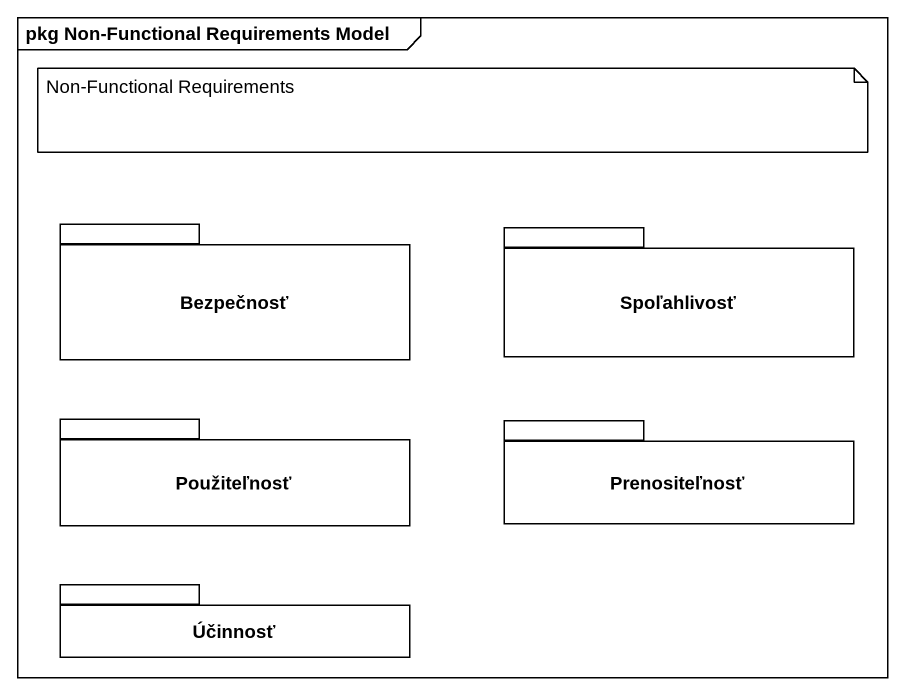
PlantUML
@startuml
mainframe pkg Non-Functional Requirements Model
package Bezpečnosť {
}
package Spoľahlivosť {
}
package Použiteľnosť {
}
package Prenositeľnosť {
}
package Účinnosť {
}
note as N1
  Non-Functional Requirements
end note
@enduml
